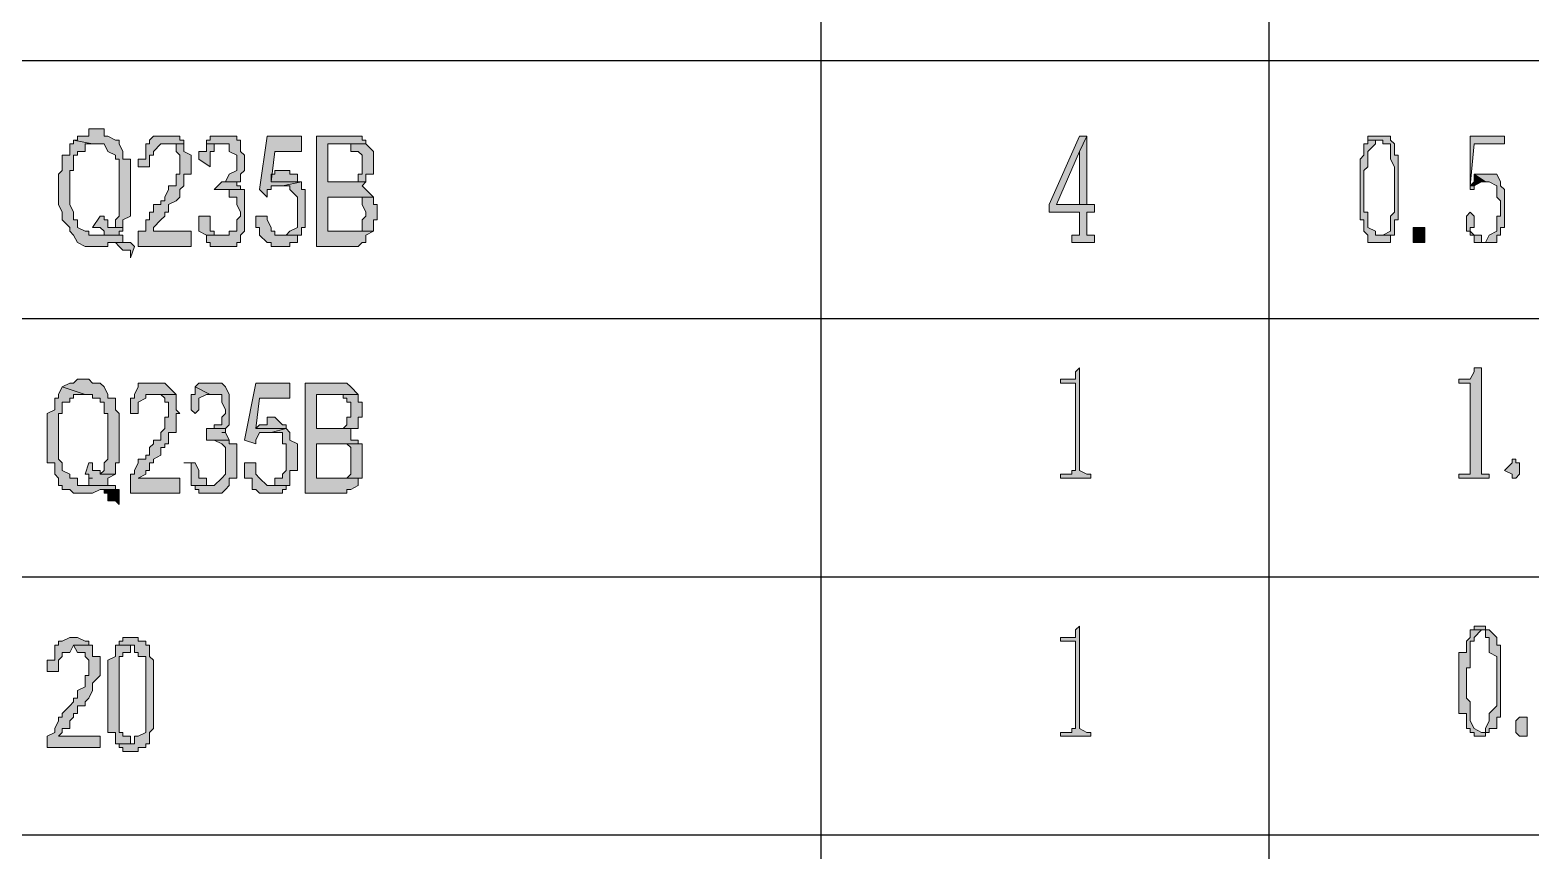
# Model space of a CAD drawing. Header units: millimetres. Extents: x 20 to 821, y 1 to 1134.
# Drawn here: x 677.8 to 749, y 272.3 to 311.2 of the extents above; entities that cross this region are included whole.
import ezdxf

# ---------------------------------------------------------------- set-up
doc = ezdxf.new("R2010")
doc.units = ezdxf.units.MM
doc.layers.add('1', color=7, linetype='Continuous')

msp = doc.modelspace()

# ---------------------------------------------------------------- hatches: boundary and pattern name
h = msp.add_hatch(color=0)
h.dxf.hatch_style = 2
h.paths.add_polyline_path([(680.76, 306.501732), (680.58, 306.501732), (680.58, 306.141732), (680.04, 306.141732), (680.04, 305.961732), (679.86, 305.961732), (680.76, 305.781732), (681.3, 305.781732), (681.48, 305.421732), (681.84, 305.241732), (681.84, 305.061732), (682.02, 305.061732), (682.02, 304.701732), (682.02, 302.361732), (681.84, 302.181732), (681.84, 301.821732), (682.2, 301.821732), (682.2, 302.181732), (682.56, 302.361732), (682.56, 305.061732), (682.2, 305.061732), (682.2, 305.421732), (682.02, 305.781732), (682.02, 305.961732), (681.84, 305.961732), (681.48, 306.141732), (681.3, 306.141732), (681.3, 306.501732)])
h = msp.add_hatch(color=0)
h.dxf.hatch_style = 2
h.paths.add_polyline_path([(684.18, 306.141732), (683.64, 306.141732), (683.46, 305.961732), (683.46, 305.781732), (683.28, 305.781732), (683.28, 305.061732), (682.92, 305.061732), (682.92, 304.701732), (683.46, 304.701732), (683.46, 305.241732), (683.64, 305.241732), (683.64, 305.421732), (684, 305.781732), (685.08, 305.781732), (685.08, 305.961732), (684.9, 305.961732), (684.9, 306.141732)])
h = msp.add_hatch(color=0)
h.dxf.hatch_style = 2
h.paths.add_polyline_path([(686.88, 306.141732), (686.34, 306.141732), (686.34, 305.961732), (686.16, 305.961732), (686.16, 305.781732), (687.24, 305.781732), (687.24, 305.421732), (687.6, 305.241732), (687.6, 304.521732), (687.24, 304.341732), (687.06, 303.981732), (686.88, 303.981732), (687.6, 303.981732), (687.78, 303.981732), (687.78, 304.341732), (687.96, 304.521732), (687.96, 305.241732), (687.78, 305.421732), (687.78, 305.961732), (687.6, 305.961732), (687.6, 306.141732), (687.24, 306.141732)])
h = msp.add_hatch(color=0)
h.dxf.hatch_style = 2
h.paths.add_polyline_path([(690.66, 306.141732), (689.04, 306.141732), (688.68, 303.621732), (689.04, 303.261732), (689.04, 303.621732), (689.22, 303.621732), (689.22, 303.801732), (689.4, 303.801732), (689.76, 303.801732), (690.66, 303.981732), (689.22, 303.981732), (689.4, 305.421732), (690.66, 305.421732)])
h = msp.add_hatch(color=0)
h.dxf.hatch_style = 2
h.paths.add_polyline_path([(692.82, 306.141732), (691.38, 306.141732), (691.38, 300.921732), (693.36, 300.921732), (693.54, 301.101732), (693.72, 301.101732), (693.72, 301.461732), (694.08, 301.641732), (691.92, 301.641732), (691.92, 303.261732), (694.08, 303.261732), (693.72, 303.621732), (693.54, 303.801732), (693.72, 303.981732), (691.92, 303.981732), (691.92, 305.781732), (693.72, 305.781732), (693.72, 305.961732), (693.54, 305.961732), (693.54, 306.141732)])
h = msp.add_hatch(color=0)
h.dxf.hatch_style = 2
h.paths.add_polyline_path([(727.92, 306.141732), (727.56, 306.141732), (726.12, 302.901732), (726.12, 302.541732), (727.56, 302.541732), (727.56, 301.461732), (727.38, 301.461732), (727.2, 301.461732), (727.2, 301.101732), (728.28, 301.101732), (728.28, 301.461732), (727.92, 301.461732), (727.92, 301.641732), (727.92, 302.541732), (728.28, 302.541732), (728.28, 302.901732), (727.92, 302.901732), (726.48, 302.901732), (727.56, 305.421732)])
h = msp.add_hatch(color=0)
h.dxf.hatch_style = 2
h.paths.add_polyline_path([(727.92, 306.141732), (727.56, 305.421732), (727.56, 302.901732), (726.48, 302.901732), (727.92, 302.901732)])
h = msp.add_hatch(color=0)
h.dxf.hatch_style = 2
h.paths.add_polyline_path([(741.78, 306.141732), (741.24, 306.141732), (741.24, 305.961732), (741.96, 305.961732), (741.96, 305.781732), (742.32, 305.781732), (742.32, 305.421732), (742.32, 305.061732), (742.5, 304.701732), (742.5, 303.801732), (742.5, 303.621732), (742.5, 302.541732), (742.32, 302.361732), (742.32, 301.641732), (741.96, 301.461732), (741.78, 301.461732), (742.32, 301.461732), (742.5, 301.461732), (742.5, 301.641732), (742.5, 302.181732), (742.68, 302.181732), (742.68, 305.241732), (742.5, 305.241732), (742.5, 305.781732), (742.32, 305.961732), (742.32, 306.141732), (741.96, 306.141732)])
h = msp.add_hatch(color=0)
h.dxf.hatch_style = 2
h.paths.add_polyline_path([(747.72, 306.141732), (746.1, 306.141732), (746.1, 303.621732), (746.28, 303.621732), (746.28, 303.801732), (746.1, 303.801732), (746.28, 305.781732), (747.72, 305.781732)])
h = msp.add_hatch(color=0)
h.dxf.hatch_style = 2
h.paths.add_polyline_path([(679.86, 305.961732), (679.86, 305.781732), (679.68, 305.781732), (679.68, 305.241732), (679.32, 305.241732), (679.32, 304.521732), (679.14, 304.341732), (679.14, 302.901732), (679.32, 302.541732), (679.32, 302.361732), (679.32, 302.181732), (679.68, 301.821732), (679.68, 301.641732), (679.86, 301.461732), (680.04, 301.101732), (680.4, 300.921732), (681.48, 300.921732), (681.48, 301.101732), (682.56, 301.101732), (682.2, 301.101732), (682.2, 301.461732), (680.76, 301.461732), (680.58, 301.461732), (680.58, 301.641732), (680.4, 301.641732), (680.04, 301.821732), (680.04, 302.181732), (679.86, 302.181732), (679.86, 302.541732), (679.68, 302.901732), (679.68, 304.521732), (679.86, 304.521732), (679.86, 305.241732), (680.04, 305.241732), (680.04, 305.421732), (680.4, 305.421732), (680.4, 305.781732), (680.58, 305.781732), (680.76, 305.781732)])
h = msp.add_hatch(color=0)
h.dxf.hatch_style = 2
h.paths.add_polyline_path([(685.08, 305.781732), (684.18, 305.781732), (684.36, 305.781732), (684.72, 305.781732), (684.72, 305.421732), (684.9, 305.241732), (684.9, 304.341732), (684.72, 304.341732), (684.72, 303.801732), (684.36, 303.801732), (684.36, 303.621732), (684.18, 303.261732), (684.18, 303.081732), (684, 303.081732), (684, 302.901732), (683.64, 302.901732), (683.64, 302.541732), (683.46, 302.541732), (683.46, 302.361732), (683.46, 302.181732), (683.28, 302.181732), (683.28, 301.641732), (682.92, 301.641732), (682.92, 300.921732), (685.44, 300.921732), (685.44, 301.641732), (683.64, 301.641732), (683.64, 301.821732), (684, 302.181732), (684.18, 302.361732), (684.18, 302.541732), (684.36, 302.541732), (684.36, 302.901732), (684.72, 303.081732), (684.9, 303.261732), (684.9, 303.621732), (685.08, 303.801732), (685.08, 304.341732), (685.44, 304.341732), (685.44, 305.241732), (685.08, 305.421732)])
h = msp.add_hatch(color=0)
h.dxf.hatch_style = 2
h.paths.add_polyline_path([(686.16, 305.781732), (686.16, 305.421732), (685.8, 305.421732), (685.8, 305.061732), (686.34, 304.701732), (686.34, 305.421732), (686.52, 305.421732), (686.52, 305.781732), (686.88, 305.781732)])
h = msp.add_hatch(color=0)
h.dxf.hatch_style = 2
h.paths.add_polyline_path([(693.72, 305.781732), (692.64, 305.781732), (692.82, 305.781732), (693, 305.781732), (693, 305.421732), (693.36, 305.421732), (693.54, 305.241732), (693.54, 304.341732), (693.36, 304.341732), (693.36, 303.981732), (693, 303.981732), (692.82, 303.981732), (691.92, 303.981732), (693.72, 303.981732), (693.72, 304.341732), (694.08, 304.341732), (694.08, 305.421732)])
h = msp.add_hatch(color=0)
h.dxf.hatch_style = 2
h.paths.add_polyline_path([(741.24, 305.961732), (741.24, 305.781732), (741.06, 305.781732), (741.06, 305.241732), (740.88, 305.061732), (740.88, 302.181732), (741.06, 302.181732), (741.06, 301.641732), (741.24, 301.461732), (741.24, 301.101732), (741.6, 301.101732), (742.32, 301.101732), (742.32, 301.461732), (741.6, 301.461732), (741.6, 301.641732), (741.24, 301.821732), (741.24, 302.541732), (741.06, 302.541732), (741.06, 304.521732), (741.24, 304.701732), (741.24, 305.421732), (741.6, 305.781732), (741.6, 305.961732), (741.78, 305.961732)])
h = msp.add_hatch(color=0)
h.dxf.hatch_style = 2
h.paths.add_polyline_path([(686.88, 303.981732), (686.52, 303.621732), (687.78, 303.621732), (687.78, 303.801732), (687.6, 303.801732), (687.6, 303.981732)])
h = msp.add_hatch(color=0)
h.dxf.hatch_style = 2
h.paths.add_polyline_path([(689.94, 304.521732), (689.4, 304.521732), (689.4, 304.341732), (689.22, 304.341732), (689.22, 303.981732), (690.48, 303.981732), (690.48, 304.341732), (690.12, 304.341732), (690.12, 304.521732)])
h = msp.add_hatch(color=0)
h.dxf.hatch_style = 2
h.paths.add_polyline_path([(690.66, 303.981732), (689.76, 303.801732), (690.12, 303.801732), (690.12, 303.621732), (690.48, 303.261732), (690.48, 301.821732), (690.12, 301.641732), (689.94, 301.461732), (689.76, 301.461732), (690.66, 301.461732), (690.66, 301.821732), (690.84, 301.821732), (690.84, 303.621732), (690.66, 303.621732)])
h = msp.add_hatch(color=0)
h.dxf.hatch_style = 2
h.paths.add_polyline_path([(746.28, 304.341732), (746.28, 303.981732), (746.1, 303.801732), (746.28, 303.801732), (746.64, 303.981732), (746.82, 303.981732)])
h = msp.add_hatch(color=0)
h.dxf.hatch_style = 2
h.paths.add_polyline_path([(747, 304.341732), (746.28, 304.341732), (746.82, 303.981732), (747, 303.981732), (747.36, 303.801732), (747.36, 303.261732), (747.54, 303.081732), (747.54, 302.361732), (747.36, 302.361732), (747.36, 301.821732), (747.36, 301.641732), (747, 301.461732), (746.82, 301.101732), (746.28, 301.101732), (746.64, 301.101732), (747.36, 301.101732), (747.36, 301.461732), (747.54, 301.461732), (747.54, 301.641732), (747.54, 301.821732), (747.72, 301.821732), (747.72, 303.621732), (747.54, 303.801732), (747.54, 303.981732), (747.36, 304.341732)])
h = msp.add_hatch(color=0)
h.dxf.hatch_style = 2
h.paths.add_polyline_path([(687.78, 303.621732), (687.06, 303.621732), (687.24, 303.621732), (687.24, 303.261732), (687.6, 303.261732), (687.6, 302.901732), (687.78, 302.541732), (687.78, 302.361732), (687.6, 302.181732), (687.6, 301.641732), (687.24, 301.641732), (687.24, 301.461732), (687.06, 301.461732), (686.16, 301.461732), (686.16, 301.101732), (686.34, 301.101732), (686.34, 300.921732), (687.6, 300.921732), (687.6, 301.101732), (687.78, 301.101732), (687.78, 301.461732), (687.96, 301.641732), (687.96, 303.621732)])
h = msp.add_hatch(color=0)
h.dxf.hatch_style = 2
h.paths.add_polyline_path([(694.08, 303.261732), (692.82, 303.261732), (693, 303.261732), (693.54, 303.261732), (693.54, 303.081732), (693.54, 302.901732), (693.72, 302.541732), (693.72, 302.361732), (693.54, 302.181732), (693.54, 301.641732), (693.36, 301.641732), (693, 301.641732), (691.92, 301.641732), (694.08, 301.641732), (694.08, 302.181732), (694.26, 302.181732), (694.26, 302.901732), (694.08, 302.901732)])
h = msp.add_hatch(color=0)
h.dxf.hatch_style = 2
h.paths.add_polyline_path([(681.12, 302.361732), (680.76, 301.821732), (681.12, 301.821732), (681.3, 301.641732), (681.3, 301.461732), (681.12, 301.461732), (680.76, 301.461732), (682.2, 301.461732), (682.02, 301.461732), (682.02, 301.641732), (682.2, 301.641732), (682.2, 301.821732), (681.48, 301.821732), (681.48, 302.181732), (681.3, 302.181732), (681.3, 302.361732)])
h = msp.add_hatch(color=0)
h.dxf.hatch_style = 2
h.paths.add_polyline_path([(686.34, 302.361732), (685.8, 302.361732), (685.8, 302.181732), (685.8, 301.641732), (686.16, 301.461732), (687.06, 301.461732), (686.88, 301.461732), (686.52, 301.461732), (686.52, 301.641732), (686.34, 301.641732), (686.34, 301.821732)])
h = msp.add_hatch(color=0)
h.dxf.hatch_style = 2
h.paths.add_polyline_path([(689.04, 302.361732), (688.5, 302.361732), (688.5, 302.181732), (688.5, 301.821732), (688.68, 301.821732), (688.68, 301.461732), (689.04, 301.101732), (689.22, 301.101732), (689.22, 300.921732), (690.12, 300.921732), (690.12, 301.101732), (690.48, 301.101732), (690.48, 301.461732), (690.66, 301.461732), (689.4, 301.461732), (689.4, 301.641732), (689.22, 301.641732), (689.22, 301.821732), (689.04, 302.181732)])
h = msp.add_hatch(color=0)
h.dxf.hatch_style = 2
h.paths.add_polyline_path([(746.1, 302.541732), (745.92, 302.361732), (745.92, 301.641732), (746.1, 301.641732), (746.1, 301.461732), (746.28, 301.461732), (746.28, 301.101732), (746.82, 301.101732), (746.64, 301.101732), (746.64, 301.461732), (746.28, 301.461732), (746.1, 301.641732), (746.1, 301.821732), (746.28, 301.821732), (746.28, 302.361732)])
h = msp.add_hatch(color=0)
h.dxf.hatch_style = 2
h.paths.add_polyline_path([(743.76, 301.101732), (743.4, 301.101732), (743.4, 301.461732), (743.4, 301.821732), (743.76, 301.821732), (743.94, 301.821732), (743.94, 301.641732), (743.94, 301.101732)])
h = msp.add_hatch(color=0)
h.dxf.hatch_style = 2
h.paths.add_polyline_path([(682.56, 301.101732), (681.84, 301.101732), (682.02, 300.921732), (682.2, 300.741732), (682.56, 300.741732), (682.56, 300.381732), (682.74, 300.921732)])
h = msp.add_hatch(color=0)
h.dxf.hatch_style = 2
h.paths.add_polyline_path([(727.56, 295.161732), (727.38, 294.981732), (727.38, 294.621732), (727.2, 294.621732), (726.66, 294.621732), (726.66, 294.441732), (727.38, 294.441732), (727.38, 294.261732), (727.38, 290.301732), (727.2, 290.301732), (727.2, 290.121732), (726.84, 290.121732), (726.66, 290.121732), (726.66, 289.941732), (728.1, 289.941732), (728.1, 290.121732), (727.92, 290.121732), (727.56, 290.301732)])
h = msp.add_hatch(color=0)
h.dxf.hatch_style = 2
h.paths.add_polyline_path([(746.64, 295.161732), (746.28, 295.161732), (746.28, 294.981732), (746.1, 294.621732), (745.56, 294.621732), (745.56, 294.441732), (746.1, 294.441732), (746.1, 294.261732), (746.1, 290.121732), (745.92, 290.121732), (745.56, 290.121732), (745.56, 289.941732), (747, 289.941732), (747, 290.121732), (746.82, 290.121732), (746.64, 290.121732), (746.64, 290.301732)])
h = msp.add_hatch(color=0)
h.dxf.hatch_style = 2
h.paths.add_polyline_path([(679.32, 294.261732), (679.14, 293.901732), (679.14, 293.721732), (678.96, 293.721732), (678.96, 293.181732), (678.6, 293.001732), (678.6, 290.661732), (678.96, 290.661732), (678.96, 290.301732), (678.96, 290.121732), (679.14, 289.941732), (679.14, 289.581732), (679.32, 289.581732), (679.32, 289.401732), (679.68, 289.401732), (679.86, 289.221732), (680.76, 289.221732), (681.12, 289.401732), (681.84, 289.401732), (681.84, 289.581732), (680.04, 289.581732), (680.04, 289.941732), (679.68, 289.941732), (679.68, 290.121732), (679.32, 290.301732), (679.32, 290.661732), (679.14, 290.841732), (679.14, 293.001732), (679.32, 293.001732), (679.32, 293.541732), (679.68, 293.541732), (679.68, 293.721732), (679.86, 293.721732), (679.86, 293.901732), (680.04, 293.901732), (680.4, 293.901732)])
h = msp.add_hatch(color=0)
h.dxf.hatch_style = 2
h.paths.add_polyline_path([(680.4, 294.621732), (680.04, 294.621732), (679.86, 294.441732), (679.68, 294.441732), (679.32, 294.261732), (680.4, 293.901732), (680.76, 293.901732), (680.76, 293.721732), (681.12, 293.721732), (681.12, 293.541732), (681.3, 293.541732), (681.3, 293.181732), (681.3, 293.001732), (681.48, 293.001732), (681.48, 292.821732), (681.48, 290.841732), (681.3, 290.661732), (681.3, 290.301732), (681.12, 290.121732), (681.84, 290.121732), (681.84, 290.301732), (681.84, 290.661732), (682.02, 290.661732), (682.02, 293.001732), (681.84, 293.181732), (681.84, 293.721732), (681.48, 293.721732), (681.48, 293.901732), (681.3, 294.261732), (681.12, 294.441732), (680.76, 294.441732), (680.58, 294.621732)])
h = msp.add_hatch(color=0)
h.dxf.hatch_style = 2
h.paths.add_polyline_path([(683.64, 294.441732), (682.92, 294.441732), (682.92, 294.261732), (682.74, 293.901732), (682.74, 293.721732), (682.56, 293.721732), (682.56, 293.001732), (682.92, 293.001732), (682.92, 293.541732), (683.28, 293.721732), (683.28, 293.901732), (683.46, 293.901732), (684.72, 293.901732), (684.36, 294.261732), (684.18, 294.441732)])
h = msp.add_hatch(color=0)
h.dxf.hatch_style = 2
h.paths.add_polyline_path([(685.62, 294.261732), (685.62, 293.901732), (685.44, 293.901732), (685.44, 293.181732), (685.62, 293.001732), (685.8, 293.181732), (685.8, 293.721732), (686.16, 293.901732), (686.34, 293.901732)])
h = msp.add_hatch(color=0)
h.dxf.hatch_style = 2
h.paths.add_polyline_path([(686.34, 294.441732), (685.8, 294.441732), (685.62, 294.261732), (686.34, 293.901732), (686.88, 293.901732), (686.88, 293.721732), (686.88, 293.541732), (687.06, 293.181732), (687.06, 293.001732), (686.88, 292.821732), (686.88, 292.461732), (686.52, 292.461732), (686.52, 292.281732), (686.34, 292.281732), (687.06, 292.281732), (687.24, 292.461732), (687.24, 293.901732), (687.06, 294.261732), (686.88, 294.441732)])
h = msp.add_hatch(color=0)
h.dxf.hatch_style = 2
h.paths.add_polyline_path([(690.12, 294.441732), (688.5, 294.441732), (687.96, 291.741732), (688.5, 291.561732), (688.5, 291.741732), (688.68, 292.101732), (689.22, 292.101732), (689.94, 292.281732), (688.5, 292.281732), (688.68, 293.721732), (690.12, 293.721732)])
h = msp.add_hatch(color=0)
h.dxf.hatch_style = 2
h.paths.add_polyline_path([(692.28, 294.441732), (690.84, 294.441732), (690.84, 289.221732), (692.82, 289.221732), (692.82, 289.401732), (693, 289.401732), (693.36, 289.581732), (693.36, 289.941732), (691.38, 289.941732), (691.38, 291.561732), (692.28, 291.561732), (693.36, 291.561732), (693.36, 291.741732), (693, 291.741732), (693, 292.101732), (693, 292.281732), (691.38, 292.281732), (691.38, 293.901732), (692.1, 293.901732), (693.36, 293.901732), (693, 294.261732), (692.82, 294.441732)])
h = msp.add_hatch(color=0)
h.dxf.hatch_style = 2
h.paths.add_polyline_path([(684.72, 293.901732), (683.64, 293.901732), (684, 293.901732), (684.18, 293.721732), (684.18, 293.541732), (684.36, 293.541732), (684.36, 292.821732), (684.18, 292.821732), (684.18, 292.281732), (684, 292.101732), (684, 291.741732), (683.64, 291.741732), (683.64, 291.561732), (683.46, 291.381732), (683.46, 291.021732), (683.28, 291.021732), (683.28, 290.841732), (682.92, 290.841732), (682.92, 290.661732), (682.74, 290.301732), (682.74, 290.121732), (682.56, 290.121732), (682.56, 289.221732), (684.9, 289.221732), (684.9, 289.941732), (682.92, 289.941732), (683.28, 290.121732), (683.28, 290.301732), (683.46, 290.301732), (683.46, 290.661732), (683.64, 290.661732), (683.64, 290.841732), (684, 291.021732), (684, 291.381732), (684.18, 291.381732), (684.18, 291.561732), (684.36, 291.561732), (684.36, 292.101732), (684.72, 292.101732), (684.72, 293.001732), (684.9, 293.001732), (684.72, 293.181732)])
h = msp.add_hatch(color=0)
h.dxf.hatch_style = 2
h.paths.add_polyline_path([(693.36, 293.901732), (692.1, 293.901732), (692.28, 293.901732), (692.64, 293.901732), (692.64, 293.721732), (692.82, 293.721732), (692.82, 293.541732), (693, 293.541732), (693, 293.181732), (693, 292.821732), (692.82, 292.821732), (692.82, 292.461732), (692.64, 292.281732), (692.28, 292.281732), (692.1, 292.281732), (691.38, 292.281732), (693, 292.281732), (693.36, 292.281732), (693.36, 292.461732), (693.36, 292.821732), (693.54, 292.821732), (693.54, 293.541732), (693.36, 293.541732)])
h = msp.add_hatch(color=0)
h.dxf.hatch_style = 2
h.paths.add_polyline_path([(689.22, 292.821732), (689.04, 292.821732), (689.04, 292.461732), (688.68, 292.461732), (688.5, 292.281732), (689.94, 292.281732), (689.94, 292.461732), (689.76, 292.461732), (689.4, 292.821732)])
h = msp.add_hatch(color=0)
h.dxf.hatch_style = 2
h.paths.add_polyline_path([(686.16, 292.281732), (686.16, 291.741732), (686.34, 291.741732), (687.24, 291.741732), (687.06, 292.101732), (686.88, 292.101732), (687.06, 292.101732), (687.06, 292.281732), (686.34, 292.281732)])
h = msp.add_hatch(color=0)
h.dxf.hatch_style = 2
h.paths.add_polyline_path([(689.94, 292.281732), (689.22, 292.101732), (689.76, 292.101732), (689.76, 291.741732), (689.76, 291.561732), (689.94, 291.561732), (689.94, 290.301732), (689.76, 290.121732), (689.76, 289.941732), (689.4, 289.941732), (689.4, 289.581732), (689.22, 289.581732), (689.94, 289.581732), (690.12, 289.581732), (690.12, 289.941732), (690.12, 290.301732), (690.48, 290.301732), (690.48, 291.561732), (690.12, 291.741732), (690.12, 292.101732)])
h = msp.add_hatch(color=0)
h.dxf.hatch_style = 2
h.paths.add_polyline_path([(687.24, 291.741732), (686.34, 291.741732), (686.52, 291.741732), (686.88, 291.561732), (687.06, 291.381732), (687.06, 290.121732), (686.88, 289.941732), (686.52, 289.581732), (685.62, 289.581732), (685.62, 289.401732), (685.8, 289.401732), (685.8, 289.221732), (686.88, 289.221732), (687.06, 289.401732), (687.24, 289.581732), (687.24, 289.941732), (687.6, 289.941732), (687.6, 291.561732), (687.24, 291.561732)])
h = msp.add_hatch(color=0)
h.dxf.hatch_style = 2
h.paths.add_polyline_path([(693.36, 291.561732), (692.28, 291.561732), (692.64, 291.561732), (692.82, 291.561732), (693, 291.381732), (693, 290.121732), (692.82, 289.941732), (692.64, 289.941732), (692.28, 289.941732), (691.38, 289.941732), (693.36, 289.941732), (693.54, 289.941732), (693.54, 290.121732), (693.54, 291.561732)])
h = msp.add_hatch(color=0)
h.dxf.hatch_style = 2
h.paths.add_polyline_path([(680.58, 290.661732), (680.4, 290.121732), (680.58, 290.121732), (680.58, 289.941732), (680.76, 289.941732), (680.58, 289.941732), (680.58, 289.581732), (680.4, 289.581732), (681.48, 289.581732), (681.48, 289.941732), (681.84, 290.121732), (681.12, 290.121732), (681.12, 290.301732), (680.76, 290.301732), (680.76, 290.661732)])
h = msp.add_hatch(color=0)
h.dxf.hatch_style = 2
h.paths.add_polyline_path([(685.62, 290.661732), (685.08, 290.661732), (685.44, 290.661732), (685.44, 289.581732), (685.62, 289.581732), (686.34, 289.581732), (686.16, 289.581732), (686.16, 289.941732), (685.8, 289.941732), (685.8, 290.301732)])
h = msp.add_hatch(color=0)
h.dxf.hatch_style = 2
h.paths.add_polyline_path([(688.5, 290.661732), (687.96, 290.661732), (687.96, 290.301732), (687.96, 289.941732), (688.32, 289.941732), (688.32, 289.401732), (688.5, 289.401732), (688.68, 289.221732), (689.76, 289.221732), (689.76, 289.401732), (689.94, 289.401732), (689.94, 289.581732), (689.22, 289.581732), (689.04, 289.581732), (688.68, 289.941732), (688.5, 290.121732)])
h = msp.add_hatch(color=0)
h.dxf.hatch_style = 2
h.paths.add_polyline_path([(748.26, 289.941732), (748.08, 289.941732), (748.08, 290.121732), (747.72, 290.301732), (748.08, 290.661732), (748.08, 290.841732), (748.26, 290.841732), (748.26, 290.661732), (748.44, 290.661732), (748.44, 290.121732)])
h = msp.add_hatch(color=0)
h.dxf.hatch_style = 2
h.paths.add_polyline_path([(681.84, 289.401732), (681.3, 289.401732), (681.3, 289.221732), (681.48, 289.221732), (681.48, 288.861732), (681.84, 288.861732), (682.02, 288.681732), (682.02, 289.401732)])
h = msp.add_hatch(color=0)
h.dxf.hatch_style = 2
h.paths.add_polyline_path([(727.56, 282.921732), (727.38, 282.741732), (727.38, 282.381732), (727.2, 282.381732), (726.66, 282.381732), (726.66, 282.201732), (727.38, 282.201732), (727.38, 282.021732), (727.38, 278.061732), (727.2, 278.061732), (727.2, 277.881732), (726.84, 277.881732), (726.66, 277.881732), (726.66, 277.701732), (728.1, 277.701732), (728.1, 277.881732), (727.92, 277.881732), (727.56, 278.061732)])
h = msp.add_hatch(color=0)
h.dxf.hatch_style = 2
h.paths.add_polyline_path([(746.1, 282.741732), (746.1, 282.381732), (745.92, 282.201732), (745.92, 281.661732), (745.56, 281.661732), (745.56, 278.781732), (745.92, 278.781732), (745.92, 278.601732), (745.92, 278.061732), (746.1, 278.061732), (746.1, 277.881732), (746.28, 277.881732), (746.28, 277.701732), (746.64, 277.701732), (746.82, 277.701732), (746.82, 277.881732), (747, 277.881732), (746.64, 277.881732), (746.28, 278.061732), (746.1, 278.421732), (746.1, 279.321732), (745.92, 279.501732), (745.92, 280.941732), (746.1, 280.941732), (746.1, 282.201732), (746.28, 282.201732), (746.28, 282.381732), (746.64, 282.741732)])
h = msp.add_hatch(color=0)
h.dxf.hatch_style = 2
h.paths.add_polyline_path([(746.64, 282.921732), (746.28, 282.921732), (746.28, 282.741732), (746.1, 282.741732), (746.64, 282.741732), (746.82, 282.741732), (746.82, 282.381732), (747, 282.381732), (747, 282.201732), (747, 281.661732), (747.36, 281.481732), (747.36, 280.221732), (747.36, 280.041732), (747.36, 279.141732), (747, 278.781732), (747, 278.421732), (746.82, 278.061732), (746.82, 277.881732), (746.64, 277.881732), (747, 277.881732), (747, 278.061732), (747.36, 278.061732), (747.36, 278.421732), (747.36, 278.601732), (747.54, 278.601732), (747.54, 282.021732), (747.36, 282.021732), (747.36, 282.381732), (747, 282.741732), (746.82, 282.741732), (746.82, 282.921732)])
h = msp.add_hatch(color=0)
h.dxf.hatch_style = 2
h.paths.add_polyline_path([(679.86, 282.381732), (679.68, 282.381732), (679.32, 282.201732), (679.14, 282.201732), (679.14, 282.021732), (678.96, 282.021732), (678.96, 281.661732), (678.96, 281.301732), (678.6, 281.301732), (678.6, 280.761732), (679.14, 280.761732), (679.14, 281.301732), (679.32, 281.481732), (679.32, 281.661732), (679.68, 281.661732), (679.86, 282.021732), (680.76, 282.021732), (680.58, 282.021732), (680.58, 282.201732), (680.4, 282.201732), (680.04, 282.381732)])
h = msp.add_hatch(color=0)
h.dxf.hatch_style = 2
h.paths.add_polyline_path([(680.76, 282.021732), (679.86, 282.021732), (680.04, 281.661732), (680.4, 281.661732), (680.4, 281.481732), (680.58, 281.301732), (680.58, 280.581732), (680.4, 280.581732), (680.4, 280.041732), (680.04, 279.861732), (680.04, 279.501732), (679.86, 279.501732), (679.86, 279.321732), (679.68, 279.141732), (679.32, 278.781732), (679.32, 278.601732), (679.14, 278.601732), (679.14, 278.421732), (678.96, 278.061732), (678.96, 277.881732), (678.6, 277.701732), (678.6, 277.161732), (681.12, 277.161732), (681.12, 277.701732), (679.14, 277.701732), (679.32, 277.881732), (679.32, 278.061732), (679.68, 278.061732), (679.68, 278.421732), (679.86, 278.601732), (679.86, 278.781732), (680.04, 278.781732), (680.04, 279.141732), (680.4, 279.141732), (680.4, 279.321732), (680.58, 279.501732), (680.76, 279.861732), (680.76, 280.221732), (681.12, 280.581732), (681.12, 281.481732), (680.76, 281.481732)])
h = msp.add_hatch(color=0)
h.dxf.hatch_style = 2
h.paths.add_polyline_path([(681.84, 282.021732), (681.84, 281.481732), (681.48, 281.301732), (681.48, 278.061732), (681.48, 277.881732), (681.84, 277.881732), (681.84, 277.701732), (681.84, 277.341732), (682.56, 277.341732), (682.56, 277.701732), (682.2, 277.701732), (682.2, 277.881732), (682.02, 277.881732), (682.02, 281.481732), (682.2, 281.481732), (682.2, 281.661732), (682.56, 281.661732), (682.56, 282.021732)])
h = msp.add_hatch(color=0)
h.dxf.hatch_style = 2
h.paths.add_polyline_path([(682.56, 282.381732), (682.2, 282.381732), (682.2, 282.201732), (682.02, 282.201732), (682.02, 282.021732), (681.84, 282.021732), (682.56, 282.021732), (682.74, 282.021732), (682.74, 281.661732), (682.92, 281.661732), (682.92, 281.481732), (683.28, 281.481732), (683.28, 281.301732), (683.28, 280.581732), (683.28, 277.881732), (682.92, 277.701732), (682.74, 277.701732), (682.74, 277.341732), (681.84, 277.341732), (682.02, 277.341732), (682.02, 277.161732), (682.2, 277.161732), (682.2, 276.981732), (682.56, 276.981732), (682.92, 276.981732), (682.92, 277.161732), (683.28, 277.161732), (683.28, 277.341732), (683.46, 277.341732), (683.46, 277.701732), (683.46, 277.881732), (683.64, 278.061732), (683.64, 281.301732), (683.46, 281.481732), (683.46, 282.021732), (683.28, 282.021732), (683.28, 282.201732), (682.92, 282.201732), (682.92, 282.381732), (682.74, 282.381732)])
h = msp.add_hatch(color=0)
h.dxf.hatch_style = 2
h.paths.add_polyline_path([(748.44, 277.701732), (748.26, 277.881732), (748.26, 278.421732), (748.44, 278.601732), (748.8, 278.601732), (748.8, 278.421732), (748.8, 277.701732)])

# ---------------------------------------------------------------- linework, layer by layer
at = {"layer": '1', "color": 0, "lineweight": 25}
for points in [[(715.32, 77.541732), (715.32, 419.721732)], [(736.56, 77.541732), (736.56, 419.721732)], [(557.64, 309.741732), (821.16, 309.741732)], [(557.64, 297.501732), (821.16, 297.501732)], [(557.64, 285.261732), (821.16, 285.261732)], [(557.64, 273.021732), (821.16, 273.021732)]]:
    msp.add_lwpolyline(points, dxfattribs=at)
at = {"layer": '1', "color": 0, "lineweight": 5}
for points in [[(680.76, 306.501732), (680.58, 306.501732), (680.58, 306.141732), (680.04, 306.141732), (680.04, 305.961732), (679.86, 305.961732), (680.76, 305.781732), (681.3, 305.781732), (681.48, 305.421732), (681.84, 305.241732), (681.84, 305.061732), (682.02, 305.061732), (682.02, 304.701732), (682.02, 302.361732), (681.84, 302.181732), (681.84, 301.821732), (682.2, 301.821732), (682.2, 302.181732), (682.56, 302.361732), (682.56, 305.061732), (682.2, 305.061732), (682.2, 305.421732), (682.02, 305.781732), (682.02, 305.961732), (681.84, 305.961732), (681.48, 306.141732), (681.3, 306.141732), (681.3, 306.501732), (680.76, 306.501732)], [(684.18, 306.141732), (683.64, 306.141732), (683.46, 305.961732), (683.46, 305.781732), (683.28, 305.781732), (683.28, 305.061732), (682.92, 305.061732), (682.92, 304.701732), (683.46, 304.701732), (683.46, 305.241732), (683.64, 305.241732), (683.64, 305.421732), (684, 305.781732), (684, 305.781732), (685.08, 305.781732), (685.08, 305.961732), (684.9, 305.961732), (684.9, 306.141732), (684.18, 306.141732)], [(686.88, 306.141732), (686.34, 306.141732), (686.34, 305.961732), (686.16, 305.961732), (686.16, 305.781732), (687.24, 305.781732), (687.24, 305.421732), (687.6, 305.241732), (687.6, 304.521732), (687.24, 304.341732), (687.24, 304.341732), (687.06, 303.981732), (686.88, 303.981732), (687.6, 303.981732), (687.78, 303.981732), (687.78, 304.341732), (687.96, 304.521732), (687.96, 305.241732), (687.78, 305.421732), (687.78, 305.961732), (687.6, 305.961732), (687.6, 306.141732), (687.24, 306.141732), (686.88, 306.141732)], [(690.66, 306.141732), (689.04, 306.141732), (688.68, 303.621732), (689.04, 303.261732), (689.04, 303.621732), (689.22, 303.621732), (689.22, 303.801732), (689.4, 303.801732), (689.76, 303.801732), (690.66, 303.981732), (689.22, 303.981732), (689.4, 305.421732), (690.66, 305.421732), (690.66, 306.141732)], [(692.82, 306.141732), (691.38, 306.141732), (691.38, 300.921732), (693.36, 300.921732), (693.54, 301.101732), (693.72, 301.101732), (693.72, 301.461732), (694.08, 301.641732), (691.92, 301.641732), (691.92, 303.261732), (694.08, 303.261732), (693.72, 303.621732), (693.54, 303.801732), (693.54, 303.801732), (693.72, 303.981732), (691.92, 303.981732), (691.92, 305.781732), (693.72, 305.781732), (693.72, 305.961732), (693.54, 305.961732), (693.54, 306.141732), (692.82, 306.141732)], [(727.92, 306.141732), (727.56, 306.141732), (726.12, 302.901732), (726.12, 302.541732), (727.56, 302.541732), (727.56, 301.461732), (727.38, 301.461732), (727.2, 301.461732), (727.2, 301.101732), (728.28, 301.101732), (728.28, 301.461732), (727.92, 301.461732), (727.92, 301.641732), (727.92, 302.541732), (728.28, 302.541732), (728.28, 302.901732), (727.92, 302.901732), (726.48, 302.901732), (727.56, 305.421732), (727.92, 306.141732)], [(727.92, 306.141732), (727.56, 305.421732), (727.56, 302.901732), (726.48, 302.901732), (727.92, 302.901732), (727.92, 306.141732)], [(741.78, 306.141732), (741.24, 306.141732), (741.24, 305.961732), (741.96, 305.961732), (741.96, 305.781732), (742.32, 305.781732), (742.32, 305.421732), (742.32, 305.061732), (742.5, 304.701732), (742.5, 303.801732), (742.5, 303.621732), (742.5, 302.541732), (742.32, 302.361732), (742.32, 301.641732), (741.96, 301.461732), (741.78, 301.461732), (742.32, 301.461732), (742.5, 301.461732), (742.5, 301.641732), (742.5, 302.181732), (742.68, 302.181732), (742.68, 305.241732), (742.5, 305.241732), (742.5, 305.781732), (742.32, 305.961732), (742.32, 306.141732), (741.96, 306.141732), (741.78, 306.141732)], [(747.72, 306.141732), (746.1, 306.141732), (746.1, 303.621732), (746.28, 303.621732), (746.28, 303.801732), (746.1, 303.801732), (746.28, 305.781732), (747.72, 305.781732), (747.72, 306.141732)], [(679.86, 305.961732), (679.86, 305.781732), (679.68, 305.781732), (679.68, 305.241732), (679.32, 305.241732), (679.32, 304.521732), (679.14, 304.341732), (679.14, 302.901732), (679.32, 302.541732), (679.32, 302.361732), (679.32, 302.181732), (679.68, 301.821732), (679.68, 301.641732), (679.86, 301.461732), (680.04, 301.101732), (680.4, 300.921732), (681.48, 300.921732), (681.48, 301.101732), (682.56, 301.101732), (682.2, 301.101732), (682.2, 301.461732), (680.76, 301.461732), (680.58, 301.461732), (680.58, 301.641732), (680.4, 301.641732), (680.04, 301.821732), (680.04, 302.181732), (679.86, 302.181732), (679.86, 302.541732), (679.68, 302.901732), (679.68, 304.521732), (679.86, 304.521732), (679.86, 305.241732), (680.04, 305.241732), (680.04, 305.421732), (680.4, 305.421732), (680.4, 305.781732), (680.58, 305.781732), (680.76, 305.781732), (679.86, 305.961732)], [(685.08, 305.781732), (684.18, 305.781732), (684.36, 305.781732), (684.72, 305.781732), (684.72, 305.421732), (684.9, 305.241732), (684.9, 304.341732), (684.72, 304.341732), (684.72, 303.801732), (684.36, 303.801732), (684.36, 303.621732), (684.18, 303.261732), (684.18, 303.081732), (684, 303.081732), (684, 302.901732), (683.64, 302.901732), (683.64, 302.541732), (683.46, 302.541732), (683.46, 302.361732), (683.46, 302.181732), (683.28, 302.181732), (683.28, 301.641732), (682.92, 301.641732), (682.92, 300.921732), (685.44, 300.921732), (685.44, 301.641732), (683.64, 301.641732), (683.64, 301.821732), (684, 302.181732), (684.18, 302.361732), (684.18, 302.541732), (684.36, 302.541732), (684.36, 302.901732), (684.72, 303.081732), (684.9, 303.261732), (684.9, 303.621732), (685.08, 303.801732), (685.08, 304.341732), (685.44, 304.341732), (685.44, 305.241732), (685.08, 305.421732), (685.08, 305.781732)], [(686.16, 305.781732), (686.16, 305.421732), (685.8, 305.421732), (685.8, 305.061732), (686.34, 304.701732), (686.34, 305.421732), (686.52, 305.421732), (686.52, 305.781732), (686.88, 305.781732), (686.16, 305.781732)], [(693.72, 305.781732), (692.64, 305.781732), (692.82, 305.781732), (693, 305.781732), (693, 305.421732), (693.36, 305.421732), (693.54, 305.241732), (693.54, 304.341732), (693.36, 304.341732), (693.36, 303.981732), (693, 303.981732), (692.82, 303.981732), (692.82, 303.981732), (691.92, 303.981732), (693.72, 303.981732), (693.72, 304.341732), (694.08, 304.341732), (694.08, 305.421732), (693.72, 305.781732)], [(741.24, 305.961732), (741.24, 305.781732), (741.06, 305.781732), (741.06, 305.241732), (740.88, 305.061732), (740.88, 302.181732), (741.06, 302.181732), (741.06, 301.641732), (741.24, 301.461732), (741.24, 301.101732), (741.6, 301.101732), (742.32, 301.101732), (742.32, 301.461732), (741.6, 301.461732), (741.6, 301.641732), (741.24, 301.821732), (741.24, 302.541732), (741.06, 302.541732), (741.06, 304.521732), (741.24, 304.701732), (741.24, 305.421732), (741.6, 305.781732), (741.6, 305.961732), (741.78, 305.961732), (741.24, 305.961732)], [(686.88, 303.981732), (686.52, 303.621732), (687.78, 303.621732), (687.78, 303.801732), (687.6, 303.801732), (687.6, 303.981732), (686.88, 303.981732)], [(689.94, 304.521732), (689.4, 304.521732), (689.4, 304.341732), (689.22, 304.341732), (689.22, 303.981732), (690.48, 303.981732), (690.48, 304.341732), (690.12, 304.341732), (690.12, 304.521732), (689.94, 304.521732)], [(690.66, 303.981732), (689.76, 303.801732), (690.12, 303.801732), (690.12, 303.621732), (690.48, 303.261732), (690.48, 301.821732), (690.12, 301.641732), (689.94, 301.461732), (689.94, 301.461732), (689.76, 301.461732), (690.66, 301.461732), (690.66, 301.821732), (690.84, 301.821732), (690.84, 303.621732), (690.66, 303.621732), (690.66, 303.981732)], [(746.28, 304.341732), (746.28, 303.981732), (746.1, 303.801732), (746.28, 303.801732), (746.64, 303.981732), (746.82, 303.981732), (746.28, 304.341732)], [(747, 304.341732), (746.28, 304.341732), (746.82, 303.981732), (747, 303.981732), (747.36, 303.801732), (747.36, 303.261732), (747.54, 303.081732), (747.54, 302.361732), (747.36, 302.361732), (747.36, 301.821732), (747.36, 301.641732), (747, 301.461732), (746.82, 301.101732), (746.28, 301.101732), (746.64, 301.101732), (747.36, 301.101732), (747.36, 301.461732), (747.54, 301.461732), (747.54, 301.641732), (747.54, 301.821732), (747.72, 301.821732), (747.72, 303.621732), (747.54, 303.801732), (747.54, 303.981732), (747.36, 304.341732), (747, 304.341732)], [(687.78, 303.621732), (687.06, 303.621732), (687.24, 303.621732), (687.24, 303.261732), (687.6, 303.261732), (687.6, 302.901732), (687.78, 302.541732), (687.78, 302.361732), (687.6, 302.181732), (687.6, 301.641732), (687.24, 301.641732), (687.24, 301.461732), (687.06, 301.461732), (686.16, 301.461732), (686.16, 301.101732), (686.34, 301.101732), (686.34, 300.921732), (687.6, 300.921732), (687.6, 301.101732), (687.78, 301.101732), (687.78, 301.461732), (687.96, 301.641732), (687.96, 303.621732), (687.78, 303.621732)], [(694.08, 303.261732), (692.82, 303.261732), (693, 303.261732), (693.54, 303.261732), (693.54, 303.081732), (693.54, 302.901732), (693.72, 302.541732), (693.72, 302.361732), (693.54, 302.181732), (693.54, 301.641732), (693.36, 301.641732), (693, 301.641732), (693, 301.641732), (691.92, 301.641732), (694.08, 301.641732), (694.08, 302.181732), (694.26, 302.181732), (694.26, 302.901732), (694.08, 302.901732), (694.08, 303.261732)], [(681.12, 302.361732), (680.76, 301.821732), (681.12, 301.821732), (681.3, 301.641732), (681.3, 301.461732), (681.12, 301.461732), (680.76, 301.461732), (682.2, 301.461732), (682.02, 301.461732), (682.02, 301.641732), (682.2, 301.641732), (682.2, 301.821732), (681.48, 301.821732), (681.48, 302.181732), (681.3, 302.181732), (681.3, 302.361732), (681.12, 302.361732)], [(686.34, 302.361732), (685.8, 302.361732), (685.8, 302.181732), (685.8, 301.641732), (686.16, 301.461732), (687.06, 301.461732), (686.88, 301.461732), (686.52, 301.461732), (686.52, 301.641732), (686.34, 301.641732), (686.34, 301.821732), (686.34, 302.361732)], [(689.04, 302.361732), (688.5, 302.361732), (688.5, 302.181732), (688.5, 301.821732), (688.68, 301.821732), (688.68, 301.461732), (689.04, 301.101732), (689.22, 301.101732), (689.22, 300.921732), (690.12, 300.921732), (690.12, 301.101732), (690.48, 301.101732), (690.48, 301.101732), (690.48, 301.461732), (690.66, 301.461732), (689.4, 301.461732), (689.4, 301.641732), (689.22, 301.641732), (689.22, 301.821732), (689.04, 302.181732), (689.04, 302.361732)], [(746.1, 302.541732), (745.92, 302.361732), (745.92, 301.641732), (746.1, 301.641732), (746.1, 301.461732), (746.28, 301.461732), (746.28, 301.101732), (746.82, 301.101732), (746.64, 301.101732), (746.64, 301.461732), (746.28, 301.461732), (746.1, 301.641732), (746.1, 301.821732), (746.28, 301.821732), (746.28, 301.821732), (746.28, 302.361732), (746.1, 302.541732)], [(743.76, 301.101732), (743.4, 301.101732), (743.4, 301.461732), (743.4, 301.821732), (743.76, 301.821732), (743.94, 301.821732), (743.94, 301.641732), (743.94, 301.101732), (743.76, 301.101732)], [(682.56, 301.101732), (681.84, 301.101732), (682.02, 300.921732), (682.2, 300.741732), (682.56, 300.741732), (682.56, 300.381732), (682.74, 300.921732), (682.56, 301.101732)], [(727.56, 295.161732), (727.38, 294.981732), (727.38, 294.621732), (727.2, 294.621732), (726.66, 294.621732), (726.66, 294.441732), (727.38, 294.441732), (727.38, 294.261732), (727.38, 290.301732), (727.2, 290.301732), (727.2, 290.121732), (726.84, 290.121732), (726.66, 290.121732), (726.66, 289.941732), (728.1, 289.941732), (728.1, 290.121732), (727.92, 290.121732), (727.56, 290.301732), (727.56, 295.161732)], [(746.64, 295.161732), (746.28, 295.161732), (746.28, 294.981732), (746.1, 294.621732), (745.56, 294.621732), (745.56, 294.441732), (746.1, 294.441732), (746.1, 294.261732), (746.1, 290.121732), (745.92, 290.121732), (745.56, 290.121732), (745.56, 289.941732), (747, 289.941732), (747, 290.121732), (746.82, 290.121732), (746.64, 290.121732), (746.64, 290.301732), (746.64, 295.161732)], [(679.32, 294.261732), (679.14, 293.901732), (679.14, 293.721732), (678.96, 293.721732), (678.96, 293.181732), (678.6, 293.001732), (678.6, 290.661732), (678.96, 290.661732), (678.96, 290.301732), (678.96, 290.121732), (679.14, 289.941732), (679.14, 289.581732), (679.32, 289.581732), (679.32, 289.401732), (679.68, 289.401732), (679.86, 289.221732), (680.76, 289.221732), (681.12, 289.401732), (681.84, 289.401732), (681.84, 289.581732), (680.04, 289.581732), (680.04, 289.941732), (679.68, 289.941732), (679.68, 290.121732), (679.32, 290.301732), (679.32, 290.661732), (679.14, 290.841732), (679.14, 293.001732), (679.32, 293.001732), (679.32, 293.541732), (679.68, 293.541732), (679.68, 293.721732), (679.86, 293.721732), (679.86, 293.901732), (680.04, 293.901732), (680.4, 293.901732), (679.32, 294.261732)], [(680.4, 294.621732), (680.04, 294.621732), (679.86, 294.441732), (679.68, 294.441732), (679.32, 294.261732), (680.4, 293.901732), (680.76, 293.901732), (680.76, 293.721732), (681.12, 293.721732), (681.12, 293.541732), (681.3, 293.541732), (681.3, 293.181732), (681.3, 293.001732), (681.48, 293.001732), (681.48, 292.821732), (681.48, 290.841732), (681.3, 290.661732), (681.3, 290.301732), (681.12, 290.121732), (681.84, 290.121732), (681.84, 290.301732), (681.84, 290.661732), (682.02, 290.661732), (682.02, 293.001732), (681.84, 293.181732), (681.84, 293.721732), (681.48, 293.721732), (681.48, 293.901732), (681.3, 294.261732), (681.12, 294.441732), (680.76, 294.441732), (680.58, 294.621732), (680.4, 294.621732)], [(683.64, 294.441732), (682.92, 294.441732), (682.92, 294.261732), (682.74, 293.901732), (682.74, 293.721732), (682.56, 293.721732), (682.56, 293.001732), (682.92, 293.001732), (682.92, 293.541732), (683.28, 293.721732), (683.28, 293.901732), (683.46, 293.901732), (684.72, 293.901732), (684.36, 294.261732), (684.18, 294.441732), (683.64, 294.441732)], [(685.62, 294.261732), (685.62, 293.901732), (685.44, 293.901732), (685.44, 293.181732), (685.62, 293.001732), (685.8, 293.181732), (685.8, 293.721732), (686.16, 293.901732), (686.34, 293.901732), (685.62, 294.261732)], [(686.34, 294.441732), (685.8, 294.441732), (685.62, 294.261732), (686.34, 293.901732), (686.88, 293.901732), (686.88, 293.721732), (686.88, 293.541732), (687.06, 293.181732), (687.06, 293.001732), (686.88, 292.821732), (686.88, 292.461732), (686.88, 292.461732), (686.52, 292.461732), (686.52, 292.281732), (686.34, 292.281732), (687.06, 292.281732), (687.24, 292.461732), (687.24, 293.901732), (687.06, 294.261732), (686.88, 294.441732), (686.34, 294.441732)], [(690.12, 294.441732), (688.5, 294.441732), (687.96, 291.741732), (688.5, 291.561732), (688.5, 291.741732), (688.68, 292.101732), (689.22, 292.101732), (689.94, 292.281732), (688.5, 292.281732), (688.68, 293.721732), (690.12, 293.721732), (690.12, 294.441732)], [(692.28, 294.441732), (690.84, 294.441732), (690.84, 289.221732), (692.82, 289.221732), (692.82, 289.401732), (693, 289.401732), (693.36, 289.581732), (693.36, 289.941732), (691.38, 289.941732), (691.38, 291.561732), (692.28, 291.561732), (693.36, 291.561732), (693.36, 291.741732), (693, 291.741732), (693, 292.101732), (693, 292.101732), (693, 292.281732), (691.38, 292.281732), (691.38, 293.901732), (692.1, 293.901732), (693.36, 293.901732), (693, 294.261732), (692.82, 294.441732), (692.28, 294.441732)], [(684.72, 293.901732), (683.64, 293.901732), (684, 293.901732), (684.18, 293.721732), (684.18, 293.541732), (684.36, 293.541732), (684.36, 292.821732), (684.18, 292.821732), (684.18, 292.281732), (684, 292.101732), (684, 291.741732), (683.64, 291.741732), (683.64, 291.561732), (683.46, 291.381732), (683.46, 291.021732), (683.28, 291.021732), (683.28, 290.841732), (682.92, 290.841732), (682.92, 290.661732), (682.74, 290.301732), (682.74, 290.121732), (682.56, 290.121732), (682.56, 289.221732), (684.9, 289.221732), (684.9, 289.941732), (682.92, 289.941732), (683.28, 290.121732), (683.28, 290.301732), (683.46, 290.301732), (683.46, 290.661732), (683.64, 290.661732), (683.64, 290.841732), (684, 291.021732), (684, 291.381732), (684.18, 291.381732), (684.18, 291.561732), (684.36, 291.561732), (684.36, 292.101732), (684.72, 292.101732), (684.72, 293.001732), (684.9, 293.001732), (684.72, 293.181732), (684.72, 293.901732)], [(693.36, 293.901732), (692.1, 293.901732), (692.28, 293.901732), (692.64, 293.901732), (692.64, 293.721732), (692.82, 293.721732), (692.82, 293.541732), (693, 293.541732), (693, 293.181732), (693, 292.821732), (692.82, 292.821732), (692.82, 292.461732), (692.64, 292.281732), (692.28, 292.281732), (692.1, 292.281732), (691.38, 292.281732), (693, 292.281732), (693.36, 292.281732), (693.36, 292.461732), (693.36, 292.821732), (693.54, 292.821732), (693.54, 293.541732), (693.36, 293.541732), (693.36, 293.901732)], [(689.22, 292.821732), (689.04, 292.821732), (689.04, 292.461732), (688.68, 292.461732), (688.5, 292.281732), (689.94, 292.281732), (689.94, 292.461732), (689.76, 292.461732), (689.4, 292.821732), (689.22, 292.821732)], [(686.16, 292.281732), (686.16, 291.741732), (686.34, 291.741732), (687.24, 291.741732), (687.06, 292.101732), (686.88, 292.101732), (687.06, 292.101732), (687.06, 292.281732), (686.34, 292.281732), (686.16, 292.281732)], [(689.94, 292.281732), (689.22, 292.101732), (689.76, 292.101732), (689.76, 291.741732), (689.76, 291.561732), (689.94, 291.561732), (689.94, 290.301732), (689.76, 290.121732), (689.76, 289.941732), (689.4, 289.941732), (689.4, 289.581732), (689.4, 289.581732), (689.22, 289.581732), (689.94, 289.581732), (690.12, 289.581732), (690.12, 289.941732), (690.12, 290.301732), (690.48, 290.301732), (690.48, 291.561732), (690.12, 291.741732), (690.12, 292.101732), (689.94, 292.281732)], [(687.24, 291.741732), (686.34, 291.741732), (686.52, 291.741732), (686.88, 291.561732), (687.06, 291.381732), (687.06, 290.121732), (686.88, 289.941732), (686.52, 289.581732), (685.62, 289.581732), (685.62, 289.401732), (685.8, 289.401732), (685.8, 289.221732), (686.88, 289.221732), (687.06, 289.401732), (687.24, 289.581732), (687.24, 289.941732), (687.6, 289.941732), (687.6, 291.561732), (687.24, 291.561732), (687.24, 291.741732)], [(693.36, 291.561732), (692.28, 291.561732), (692.64, 291.561732), (692.82, 291.561732), (693, 291.381732), (693, 290.121732), (692.82, 289.941732), (692.64, 289.941732), (692.28, 289.941732), (691.38, 289.941732), (693.36, 289.941732), (693.54, 289.941732), (693.54, 290.121732), (693.54, 291.561732), (693.36, 291.561732)], [(680.58, 290.661732), (680.4, 290.121732), (680.58, 290.121732), (680.58, 289.941732), (680.76, 289.941732), (680.58, 289.941732), (680.58, 289.581732), (680.4, 289.581732), (681.48, 289.581732), (681.48, 289.941732), (681.84, 290.121732), (681.12, 290.121732), (681.12, 290.301732), (680.76, 290.301732), (680.76, 290.661732), (680.58, 290.661732)], [(685.62, 290.661732), (685.08, 290.661732), (685.44, 290.661732), (685.44, 289.581732), (685.62, 289.581732), (686.34, 289.581732), (686.16, 289.581732), (686.16, 289.941732), (685.8, 289.941732), (685.8, 290.301732), (685.62, 290.661732)], [(688.5, 290.661732), (687.96, 290.661732), (687.96, 290.301732), (687.96, 289.941732), (688.32, 289.941732), (688.32, 289.401732), (688.5, 289.401732), (688.68, 289.221732), (689.76, 289.221732), (689.76, 289.401732), (689.94, 289.401732), (689.94, 289.581732), (689.22, 289.581732), (689.04, 289.581732), (688.68, 289.941732), (688.5, 290.121732), (688.5, 290.661732)], [(748.26, 289.941732), (748.08, 289.941732), (748.08, 290.121732), (747.72, 290.301732), (748.08, 290.661732), (748.08, 290.841732), (748.26, 290.841732), (748.26, 290.661732), (748.44, 290.661732), (748.44, 290.121732), (748.26, 289.941732)], [(681.84, 289.401732), (681.3, 289.401732), (681.3, 289.221732), (681.48, 289.221732), (681.48, 288.861732), (681.84, 288.861732), (682.02, 288.681732), (682.02, 289.401732), (681.84, 289.401732)], [(727.56, 282.921732), (727.38, 282.741732), (727.38, 282.381732), (727.2, 282.381732), (726.66, 282.381732), (726.66, 282.201732), (727.38, 282.201732), (727.38, 282.021732), (727.38, 278.061732), (727.2, 278.061732), (727.2, 277.881732), (726.84, 277.881732), (726.66, 277.881732), (726.66, 277.701732), (728.1, 277.701732), (728.1, 277.881732), (727.92, 277.881732), (727.56, 278.061732), (727.56, 282.921732)], [(746.1, 282.741732), (746.1, 282.381732), (745.92, 282.201732), (745.92, 281.661732), (745.56, 281.661732), (745.56, 278.781732), (745.92, 278.781732), (745.92, 278.601732), (745.92, 278.061732), (746.1, 278.061732), (746.1, 277.881732), (746.28, 277.881732), (746.28, 277.701732), (746.64, 277.701732), (746.82, 277.701732), (746.82, 277.881732), (747, 277.881732), (746.64, 277.881732), (746.28, 278.061732), (746.1, 278.421732), (746.1, 279.321732), (745.92, 279.501732), (745.92, 280.941732), (746.1, 280.941732), (746.1, 282.201732), (746.28, 282.201732), (746.28, 282.381732), (746.64, 282.741732), (746.1, 282.741732)], [(746.64, 282.921732), (746.28, 282.921732), (746.28, 282.741732), (746.1, 282.741732), (746.64, 282.741732), (746.82, 282.741732), (746.82, 282.381732), (747, 282.381732), (747, 282.201732), (747, 281.661732), (747.36, 281.481732), (747.36, 280.221732), (747.36, 280.041732), (747.36, 279.141732), (747, 278.781732), (747, 278.421732), (746.82, 278.061732), (746.82, 277.881732), (746.64, 277.881732), (747, 277.881732), (747, 278.061732), (747.36, 278.061732), (747.36, 278.421732), (747.36, 278.601732), (747.54, 278.601732), (747.54, 282.021732), (747.36, 282.021732), (747.36, 282.381732), (747, 282.741732), (746.82, 282.741732), (746.82, 282.921732), (746.64, 282.921732)], [(679.86, 282.381732), (679.68, 282.381732), (679.32, 282.201732), (679.14, 282.201732), (679.14, 282.021732), (678.96, 282.021732), (678.96, 281.661732), (678.96, 281.301732), (678.6, 281.301732), (678.6, 280.761732), (679.14, 280.761732), (679.14, 281.301732), (679.32, 281.481732), (679.32, 281.661732), (679.68, 281.661732), (679.86, 282.021732), (680.76, 282.021732), (680.58, 282.021732), (680.58, 282.201732), (680.4, 282.201732), (680.04, 282.381732), (679.86, 282.381732)], [(680.76, 282.021732), (679.86, 282.021732), (680.04, 281.661732), (680.4, 281.661732), (680.4, 281.481732), (680.58, 281.301732), (680.58, 280.581732), (680.4, 280.581732), (680.4, 280.041732), (680.04, 279.861732), (680.04, 279.501732), (679.86, 279.501732), (679.86, 279.321732), (679.86, 279.321732), (679.68, 279.141732), (679.32, 278.781732), (679.32, 278.601732), (679.14, 278.601732), (679.14, 278.421732), (678.96, 278.061732), (678.96, 277.881732), (678.6, 277.701732), (678.6, 277.161732), (681.12, 277.161732), (681.12, 277.701732), (679.14, 277.701732), (679.32, 277.881732), (679.32, 278.061732), (679.68, 278.061732), (679.68, 278.421732), (679.86, 278.601732), (679.86, 278.781732), (680.04, 278.781732), (680.04, 279.141732), (680.4, 279.141732), (680.4, 279.321732), (680.58, 279.501732), (680.76, 279.861732), (680.76, 280.221732), (681.12, 280.581732), (681.12, 281.481732), (680.76, 281.481732), (680.76, 282.021732)], [(681.84, 282.021732), (681.84, 281.481732), (681.48, 281.301732), (681.48, 278.061732), (681.48, 277.881732), (681.84, 277.881732), (681.84, 277.701732), (681.84, 277.341732), (682.56, 277.341732), (682.56, 277.701732), (682.2, 277.701732), (682.2, 277.881732), (682.02, 277.881732), (682.02, 281.481732), (682.2, 281.481732), (682.2, 281.661732), (682.56, 281.661732), (682.56, 282.021732), (681.84, 282.021732)], [(682.56, 282.381732), (682.2, 282.381732), (682.2, 282.201732), (682.02, 282.201732), (682.02, 282.021732), (681.84, 282.021732), (682.56, 282.021732), (682.74, 282.021732), (682.74, 281.661732), (682.92, 281.661732), (682.92, 281.481732), (683.28, 281.481732), (683.28, 281.301732), (683.28, 280.581732), (683.28, 280.581732), (683.28, 277.881732), (682.92, 277.701732), (682.74, 277.701732), (682.74, 277.341732), (681.84, 277.341732), (682.02, 277.341732), (682.02, 277.161732), (682.2, 277.161732), (682.2, 276.981732), (682.56, 276.981732), (682.92, 276.981732), (682.92, 277.161732), (683.28, 277.161732), (683.28, 277.341732), (683.46, 277.341732), (683.46, 277.701732), (683.46, 277.881732), (683.64, 278.061732), (683.64, 281.301732), (683.46, 281.481732), (683.46, 282.021732), (683.28, 282.021732), (683.28, 282.201732), (682.92, 282.201732), (682.92, 282.381732), (682.74, 282.381732), (682.56, 282.381732)], [(748.44, 277.701732), (748.26, 277.881732), (748.26, 278.421732), (748.44, 278.601732), (748.8, 278.601732), (748.8, 278.421732), (748.8, 277.701732), (748.44, 277.701732)]]:
    msp.add_lwpolyline(points, dxfattribs=at)

doc.saveas('drawing.dxf')
